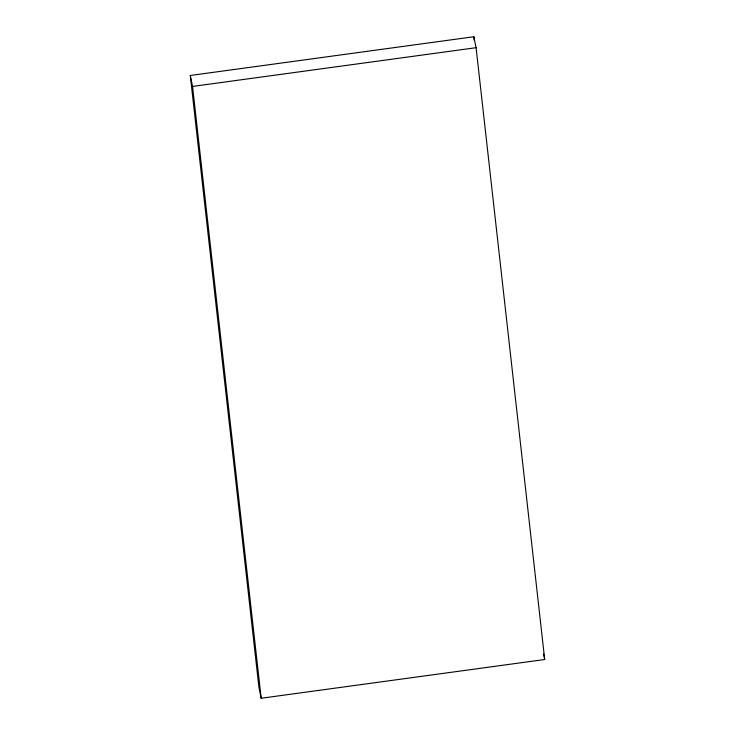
<?xml version="1.0" encoding="UTF-8"?>
<svg xmlns="http://www.w3.org/2000/svg" width="735" height="735" viewBox="0 0 735 735"><rect width="100%" height="100%" fill="white"/><g stroke="black" fill="none" stroke-linecap="round" stroke-linejoin="round"><path stroke-width="1.1" d="M190.291 75.484L473.818 36.75L476.087 47.692L544.708 659.515L261.182 698.25L258.913 687.308L190.291 75.484L192.552 86.427L261.182 698.25M192.552 86.427L476.087 47.692M543.578 654.04L544.708 659.515M473.818 36.75L474.204 40.168"/></g></svg>
